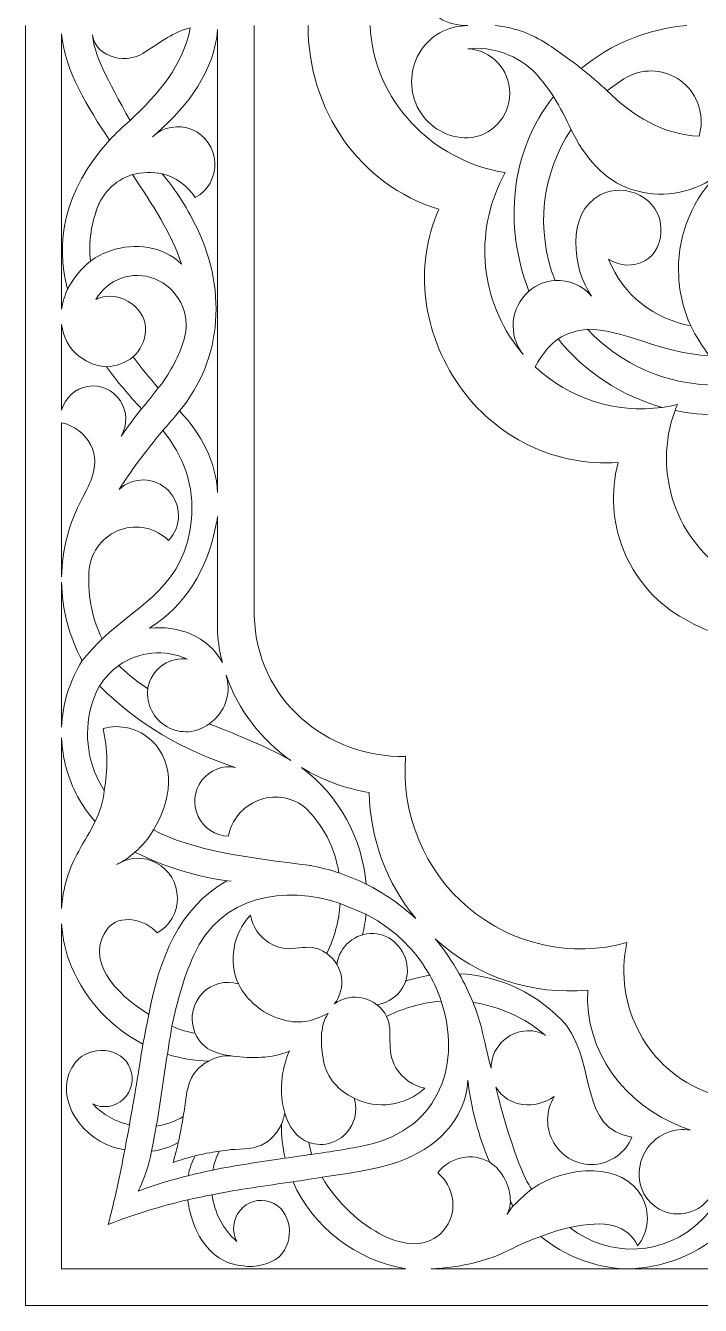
# Model space of a CAD drawing. Header units: millimetres. Extents: x -246 to 355, y -193 to 290.
# Drawn here: x -20.2 to 32, y -180.5 to -81.5 of the extents above; entities that cross this region are included whole.
import ezdxf

# ---------------------------------------------------------------- set-up
doc = ezdxf.new("R2010")
doc.units = ezdxf.units.MM
doc.header["$MEASUREMENT"] = 0
doc.layers.add('layer 1', color=7, linetype='Continuous')

msp = doc.modelspace()

# ---------------------------------------------------------------- linework, layer by layer
at = {"layer": 'layer 1', "color": 250, "lineweight": 9}
for points, knots in [([(20.631, -75.9806), (20.2172, -76.6101), (19.7581, -77.2096), (19.2569, -77.7738), (19.2569, -77.7738), (17.8777, -79.1799), (15.9454, -79.8821), (13.9971, -79.6851), (13.9971, -79.6851), (15.8166, -79.5981), (17.2476, -78.0802), (17.2476, -76.2372), (17.2476, -76.2372), (17.2476, -74.3941), (15.8166, -72.8763), (13.9971, -72.7892), (13.9971, -72.7892), (12.4509, -72.7698), (11.014, -73.5933), (10.2353, -74.945), (10.2353, -74.945), (9.4567, -76.2966), (9.4567, -77.9675), (10.2353, -79.3191), (10.2353, -79.3191), (11.014, -80.6707), (12.4509, -81.4942), (13.9971, -81.4748)], [0, 0, 0, 0, 0.125, 0.125, 0.125, 0.125, 0.25, 0.25, 0.25, 0.25, 0.375, 0.375, 0.375, 0.375, 0.5, 0.5, 0.5, 0.5, 0.625, 0.625, 0.625, 0.625, 0.75, 0.75, 0.75, 0.75, 1, 1, 1, 1]), ([(-15.0082, -82.2188), (-14.746, -84.0309), (-12.2211, -84.5239), (-10.8596, -83.4648), (-10.8596, -83.4648), (-9.7605, -82.7627), (-8.7422, -81.9439), (-7.4289, -81.64)], [0, 0, 0, 0, 0.3333333, 0.3333333, 0.3333333, 0.3333333, 1, 1, 1, 1]), ([(20.6311, -86.9703), (20.2173, -86.3408), (19.7582, -85.7413), (19.2571, -85.1771), (19.2571, -85.1771), (17.8778, -83.771), (15.9455, -83.0688), (13.9972, -83.2658), (13.9972, -83.2658), (15.8167, -83.3528), (17.2477, -84.8707), (17.2477, -86.7137), (17.2477, -86.7137), (17.2477, -88.5568), (15.8167, -90.0747), (13.9972, -90.1617), (13.9972, -90.1617), (12.4511, -90.1811), (11.0141, -89.3576), (10.2354, -88.0059), (10.2354, -88.0059), (9.4568, -86.6543), (9.4568, -84.9834), (10.2354, -83.6318), (10.2354, -83.6318), (11.0141, -82.2802), (12.4511, -81.4567), (13.9972, -81.4761)], [0, 0, 0, 0, 0.125, 0.125, 0.125, 0.125, 0.25, 0.25, 0.25, 0.25, 0.375, 0.375, 0.375, 0.375, 0.5, 0.5, 0.5, 0.5, 0.625, 0.625, 0.625, 0.625, 0.75, 0.75, 0.75, 0.75, 1, 1, 1, 1]), ([(26.914, -85.1923), (28.2882, -84.7189), (29.8086, -85.061), (30.8549, -86.079), (30.8549, -86.079), (31.9013, -87.097), (32.2987, -88.6207), (31.885, -90.0285)], [0, 0, 0, 0, 0.3333333, 0.3333333, 0.3333333, 0.3333333, 1, 1, 1, 1]), ([(-10.3713, -90.0693), (-9.5499, -89.3043), (-8.3651, -89.0895), (-7.3323, -89.5182), (-7.3323, -89.5182), (-6.2994, -89.9468), (-5.6052, -90.9416), (-5.5514, -92.0698), (-5.5514, -92.0698), (-5.4976, -93.1981), (-6.0941, -94.2557), (-7.0814, -94.783), (-7.0814, -94.783), (-7.6798, -93.8446), (-8.5992, -93.1971), (-9.6303, -92.9358)], [0, 0, 0, 0, 0.2, 0.2, 0.2, 0.2, 0.4, 0.4, 0.4, 0.4, 0.6, 0.6, 0.6, 0.6, 1, 1, 1, 1]), ([(33.09, -93.2062), (31.2048, -94.5159), (28.8244, -94.8629), (26.6504, -94.1449), (26.6504, -94.1449), (24.4764, -93.427), (23.0161, -91.5853), (21.9982, -89.5431)], [0, 0, 0, 0, 0.3333333, 0.3333333, 0.3333333, 0.3333333, 1, 1, 1, 1]), ([(16.8937, -92.8503), (14.5189, -97.0845), (14.8523, -102.3405), (17.7426, -106.2328), (17.7426, -106.2328), (17.9182, -106.4694), (18.1012, -106.6982), (18.2912, -106.9188)], [0, 0, 0, 0, 0.3333333, 0.3333333, 0.3333333, 0.3333333, 1, 1, 1, 1]), ([(31.2374, -104.7078), (28.4626, -104.156), (26.0359, -102.4206), (24.878, -99.5309), (24.878, -99.5309), (25.7141, -100.1018), (26.7938, -100.1576), (27.683, -99.6761), (27.683, -99.6761), (28.5722, -99.1946), (28.9399, -98.236), (28.9343, -97.2156), (28.9343, -97.2156), (28.9213, -94.8597), (26.214, -93.517), (24.2262, -94.5729), (24.2262, -94.5729), (21.5959, -95.9701), (22.0742, -100.3158), (23.5723, -102.398)], [0, 0, 0, 0, 0.1666667, 0.1666667, 0.1666667, 0.1666667, 0.3333333, 0.3333333, 0.3333333, 0.3333333, 0.5, 0.5, 0.5, 0.5, 0.6666667, 0.6666667, 0.6666667, 0.6666667, 1, 1, 1, 1]), ([(33.09, -93.2062), (31.1636, -95.2747), (30.157, -98.0504), (30.3039, -100.8886), (30.3039, -100.8886), (30.373, -102.2238), (30.6946, -103.5183), (31.2374, -104.7078)], [0, 0, 0, 0, 0.3333333, 0.3333333, 0.3333333, 0.3333333, 1, 1, 1, 1]), ([(11.7543, -95.6798), (9.7971, -100.1802), (10.5345, -105.2752), (13.3202, -109.3038), (13.3202, -109.3038), (16.1059, -113.3324), (20.7676, -115.5982), (25.617, -115.2806)], [0, 0, 0, 0, 0.3333333, 0.3333333, 0.3333333, 0.3333333, 1, 1, 1, 1]), ([(-15.1759, -99.6975), (-14.709, -99.3527), (-14.1853, -99.0782), (-13.6184, -98.8905), (-13.6184, -98.8905), (-11.6784, -98.2479), (-9.6187, -98.5177), (-8.1318, -99.9178)], [0, 0, 0, 0, 0.3333333, 0.3333333, 0.3333333, 0.3333333, 1, 1, 1, 1]), ([(-14.7652, -102.6656), (-13.8494, -101.0755), (-11.9161, -100.3828), (-10.2043, -101.0609), (-10.2043, -101.0609), (-8.4309, -101.7633), (-7.3884, -103.7519), (-7.8986, -105.6084)], [0, 0, 0, 0, 0.3333333, 0.3333333, 0.3333333, 0.3333333, 1, 1, 1, 1]), ([(-14.7652, -102.6656), (-13.8196, -102.1695), (-12.7863, -102.3921), (-11.9311, -103.0345), (-11.9311, -103.0345), (-10.4415, -104.1535), (-10.7255, -106.0516), (-11.8815, -107.1056)], [0, 0, 0, 0, 0.3333333, 0.3333333, 0.3333333, 0.3333333, 1, 1, 1, 1]), ([(-13.9356, -107.8669), (-14.5976, -107.8438), (-15.3243, -107.5974), (-16.0677, -107.0425), (-16.0677, -107.0425), (-16.8437, -106.4633), (-17.2816, -105.5587), (-17.4075, -104.5949)], [0, 0, 0, 0, 0.3333333, 0.3333333, 0.3333333, 0.3333333, 1, 1, 1, 1]), ([(23.2555, -104.9704), (25.8062, -107.6927), (29.3973, -109.2995), (33.2342, -109.2773), (33.2342, -109.2773), (33.8246, -109.2738), (34.4036, -109.2299), (34.9699, -109.148)], [0, 0, 0, 0, 0.3333333, 0.3333333, 0.3333333, 0.3333333, 1, 1, 1, 1]), ([(-17.4075, -111.2253), (-17.1425, -110.2644), (-16.35, -109.547), (-15.377, -109.3868), (-15.377, -109.3868), (-14.4039, -109.2266), (-13.4275, -109.653), (-12.8752, -110.4793), (-12.8752, -110.4793), (-12.3229, -111.3055), (-12.2953, -112.3812), (-12.8045, -113.2352)], [0, 0, 0, 0, 0.25, 0.25, 0.25, 0.25, 0.5, 0.5, 0.5, 0.5, 1, 1, 1, 1]), ([(30.0247, -111.2505), (31.1293, -111.4815), (32.269, -111.5955), (33.4274, -111.5817), (33.4274, -111.5817), (34.834, -111.565), (36.1839, -111.3541), (37.465, -110.973)], [0, 0, 0, 0, 0.3333333, 0.3333333, 0.3333333, 0.3333333, 1, 1, 1, 1]), ([(-17.4075, -112.1997), (-16.4491, -112.3949), (-15.628, -113.0153), (-15.1707, -113.8894), (-15.1707, -113.8894), (-14.7134, -114.7636), (-14.7611, -115.6), (-15.0939, -116.5424)], [0, 0, 0, 0, 0.3333333, 0.3333333, 0.3333333, 0.3333333, 1, 1, 1, 1]), ([(-9.5884, -112.7912), (-7.9881, -114.7224), (-7.1242, -117.1442), (-7.3642, -119.6569), (-7.3642, -119.6569), (-7.8576, -124.8205), (-11.2825, -126.1049), (-14.279, -128.9198)], [0, 0, 0, 0, 0.3333333, 0.3333333, 0.3333333, 0.3333333, 1, 1, 1, 1]), ([(-12.9622, -117.3626), (-11.8781, -116.3429), (-10.1886, -116.3817), (-9.1514, -117.4501), (-9.1514, -117.4501), (-8.114, -118.5185), (-8.106, -120.2283), (-9.1331, -121.3067), (-9.1331, -121.3067), (-10.1206, -120.3363), (-11.5654, -120.0137), (-12.8649, -120.4734), (-12.8649, -120.4734), (-14.1644, -120.9333), (-15.0956, -122.0964), (-15.2703, -123.4781)], [0, 0, 0, 0, 0.2, 0.2, 0.2, 0.2, 0.4, 0.4, 0.4, 0.4, 0.6, 0.6, 0.6, 0.6, 1, 1, 1, 1]), ([(-10.6181, -128.0857), (-7.8393, -126.3903), (-6.1395, -123.4901), (-5.5015, -120.271), (-5.5015, -120.271), (-5.4197, -119.8585), (-5.3677, -119.8704), (-5.3438, -119.4577)], [0, 0, 0, 0, 0.3333333, 0.3333333, 0.3333333, 0.3333333, 1, 1, 1, 1]), ([(30.3767, -127.1702), (32.3238, -128.2939), (34.4378, -129.0913), (36.6367, -129.5312), (36.6367, -129.5312), (39.2661, -130.3857), (41.7797, -131.5692), (44.1191, -133.0541), (44.1191, -133.0541), (45.5884, -134.1377), (46.8571, -135.7355), (47.7028, -137.364)], [0, 0, 0, 0, 0.25, 0.25, 0.25, 0.25, 0.5, 0.5, 0.5, 0.5, 1, 1, 1, 1]), ([(-12.9806, -130.9676), (-11.4569, -129.9016), (-9.4418, -129.6714), (-7.6653, -130.4981), (-7.6653, -130.4981), (-9, -130.2957), (-10.2792, -131.115), (-10.6696, -132.422), (-10.6696, -132.422), (-10.7044, -132.5388), (-10.7313, -132.6563), (-10.7503, -132.7738)], [0, 0, 0, 0, 0.25, 0.25, 0.25, 0.25, 0.5, 0.5, 0.5, 0.5, 1, 1, 1, 1]), ([(-14.1085, -140.639), (-14.417, -140.1654), (-14.6771, -139.6557), (-14.8814, -139.1167), (-14.8814, -139.1167), (-15.6932, -136.9755), (-15.5471, -134.5831), (-14.4809, -132.5593)], [0, 0, 0, 0, 0.3333333, 0.3333333, 0.3333333, 0.3333333, 1, 1, 1, 1]), ([(-5.9919, -135.4826), (-5.8756, -135.4043), (-5.7633, -135.3178), (-5.656, -135.2234), (-5.656, -135.2234), (-4.6703, -134.3554), (-4.2903, -132.9766), (-4.6902, -131.7178)], [0, 0, 0, 0, 0.3333333, 0.3333333, 0.3333333, 0.3333333, 1, 1, 1, 1]), ([(-14.1085, -140.639), (-13.8172, -139.0699), (-13.8391, -137.4401), (-14.1939, -135.8479), (-14.1939, -135.8479), (-12.8631, -135.479), (-11.4384, -135.837), (-10.4329, -136.7931), (-10.4329, -136.7931), (-8.5517, -138.5819), (-8.921, -141.4771), (-10.3077, -143.6973)], [0, 0, 0, 0, 0.25, 0.25, 0.25, 0.25, 0.5, 0.5, 0.5, 0.5, 1, 1, 1, 1]), ([(-14.8204, -143.0384), (-15.8607, -141.8615), (-16.632, -140.4452), (-17.0536, -138.8881), (-17.0536, -138.8881), (-17.2592, -138.1288), (-17.3764, -137.3554), (-17.4075, -136.5827)], [0, 0, 0, 0, 0.3333333, 0.3333333, 0.3333333, 0.3333333, 1, 1, 1, 1]), ([(9.1949, -138.0228), (8.8325, -142.4903), (10.6452, -146.8561), (14.0524, -149.7212), (14.0524, -149.7212), (17.4595, -152.5865), (22.0332, -153.5914), (26.308, -152.414)], [0, 0, 0, 0, 0.3333333, 0.3333333, 0.3333333, 0.3333333, 1, 1, 1, 1]), ([(1.2987, -141.8537), (0.2698, -141.1154), (-1.058, -140.9529), (-2.2312, -141.4216), (-2.2312, -141.4216), (-3.4043, -141.8904), (-4.2641, -142.9269), (-4.5168, -144.1773), (-4.5168, -144.1773), (-5.516, -144.1531), (-6.417, -143.5628), (-6.8477, -142.6502), (-6.8477, -142.6502), (-7.2783, -141.7376), (-7.1656, -140.6576), (-6.556, -139.8562), (-6.556, -139.8562), (-5.9464, -139.0548), (-4.9434, -138.668), (-3.9612, -138.8555)], [0, 0, 0, 0, 0.1666667, 0.1666667, 0.1666667, 0.1666667, 0.3333333, 0.3333333, 0.3333333, 0.3333333, 0.5, 0.5, 0.5, 0.5, 0.6666667, 0.6666667, 0.6666667, 0.6666667, 1, 1, 1, 1]), ([(-10.6663, -157.964), (-13.3013, -156.3454), (-15.6614, -153.6686), (-13.8286, -151.2957), (-13.8286, -151.2957), (-12.9654, -150.1783), (-10.9227, -150.5885), (-10.0083, -151.6634), (-10.0083, -151.6634), (-9.041, -151.111), (-8.4469, -150.0704), (-8.4573, -148.9467), (-8.4573, -148.9467), (-8.4677, -147.823), (-9.0809, -146.7938), (-10.0582, -146.2598), (-10.0582, -146.2598), (-11.0355, -145.7259), (-12.2224, -145.7715), (-13.1568, -146.3791)], [0, 0, 0, 0, 0.1666667, 0.1666667, 0.1666667, 0.1666667, 0.3333333, 0.3333333, 0.3333333, 0.3333333, 0.5, 0.5, 0.5, 0.5, 0.6666667, 0.6666667, 0.6666667, 0.6666667, 1, 1, 1, 1]), ([(-8.8855, -158.8823), (-8.4825, -157.0742), (-8.0254, -155.2075), (-7.1778, -153.3886), (-7.1778, -153.3886), (-5.1366, -148.7365), (-0.1616, -147.9586), (4.1368, -149.3748)], [0, 0, 0, 0, 0.3333333, 0.3333333, 0.3333333, 0.3333333, 1, 1, 1, 1]), ([(3.0931, -153.2542), (1.4745, -152.0931), (0.4462, -153.5449), (-1.3506, -152.4339), (-1.3506, -152.4339), (-2.1133, -151.9623), (-2.6426, -151.1856), (-2.8069, -150.2967), (-2.8069, -150.2967), (-4.1752, -151.7385), (-4.5046, -153.8432), (-3.7405, -155.6054)], [0, 0, 0, 0, 0.25, 0.25, 0.25, 0.25, 0.5, 0.5, 0.5, 0.5, 1, 1, 1, 1]), ([(6.1273, -150.2132), (7.3661, -150.8567), (8.4842, -151.6858), (9.3737, -152.6502), (9.3737, -152.6502), (10.0306, -153.346), (10.5941, -154.1206), (11.055, -154.9425)], [0, 0, 0, 0, 0.3333333, 0.3333333, 0.3333333, 0.3333333, 1, 1, 1, 1]), ([(-11.1159, -160.2645), (-13.5423, -159.0065), (-15.5201, -156.9197), (-16.6387, -154.2868), (-16.6387, -154.2868), (-17.0857, -153.2197), (-17.341, -152.0972), (-17.4075, -150.9687)], [0, 0, 0, 0, 0.3333333, 0.3333333, 0.3333333, 0.3333333, 1, 1, 1, 1]), ([(11.4733, -152.1187), (11.4916, -152.1355), (11.5102, -152.1524), (11.5287, -152.1691), (11.5287, -152.1691), (14.7338, -155.0705), (18.9884, -156.4902), (23.2706, -156.0868)], [0, 0, 0, 0, 0.3333333, 0.3333333, 0.3333333, 0.3333333, 1, 1, 1, 1]), ([(-3.7405, -155.6054), (-4.7326, -155.3004), (-5.81, -155.5822), (-6.5317, -156.3354), (-6.5317, -156.3354), (-7.2534, -157.0887), (-7.4983, -158.1869), (-7.1662, -159.1808), (-7.1662, -159.1808), (-7.1391, -159.2618), (-7.1086, -159.3409), (-7.0749, -159.4181)], [0, 0, 0, 0, 0.25, 0.25, 0.25, 0.25, 0.5, 0.5, 0.5, 0.5, 1, 1, 1, 1]), ([(11.9455, -156.9487), (13.4908, -161.5546), (12.0046, -166.7874), (6.1431, -168.092), (6.1431, -168.092), (4.9116, -168.3502), (3.4543, -168.5729), (1.8983, -168.7963)], [0, 0, 0, 0, 0.3333333, 0.3333333, 0.3333333, 0.3333333, 1, 1, 1, 1]), ([(5.2187, -164.4502), (6.9943, -165.3412), (9.1675, -165.0651), (10.6761, -163.6761), (10.6761, -163.6761), (9.7467, -163.4888), (8.9373, -162.9161), (8.4446, -162.097), (8.4446, -162.097), (7.5924, -160.6805), (8.3079, -159.2807), (7.721, -158.1352)], [0, 0, 0, 0, 0.25, 0.25, 0.25, 0.25, 0.5, 0.5, 0.5, 0.5, 1, 1, 1, 1]), ([(19.8918, -159.4924), (18.7531, -158.97), (17.4117, -159.2448), (16.5635, -160.1743), (16.5635, -160.1743), (16.0645, -160.7212), (15.8023, -161.4224), (15.7945, -162.1325)], [0, 0, 0, 0, 0.3333333, 0.3333333, 0.3333333, 0.3333333, 1, 1, 1, 1]), ([(-12.1609, -166.5188), (-13.2167, -166.2734), (-14.209, -165.7241), (-15.0013, -164.8905), (-15.0013, -164.8905), (-14.2125, -165.2722), (-13.2732, -165.1278), (-12.632, -164.5264), (-12.632, -164.5264), (-11.9906, -163.925), (-11.7773, -162.9882), (-12.0937, -162.1635), (-12.0937, -162.1635), (-12.7551, -160.4401), (-15.237, -160.3095), (-16.3257, -161.6648), (-16.3257, -161.6648), (-18.1611, -163.9501), (-16.1855, -167.33), (-13.4866, -168.1993), (-13.4866, -168.1993), (-13.1671, -168.3023), (-12.8433, -168.3869), (-12.5181, -168.4507)], [0, 0, 0, 0, 0.1428571, 0.1428571, 0.1428571, 0.1428571, 0.2857143, 0.2857143, 0.2857143, 0.2857143, 0.4285714, 0.4285714, 0.4285714, 0.4285714, 0.5714286, 0.5714286, 0.5714286, 0.5714286, 0.7142857, 0.7142857, 0.7142857, 0.7142857, 1, 1, 1, 1]), ([(-6.046, -161.5841), (-6.3731, -161.7573), (-6.6744, -161.9841), (-6.9363, -162.2595), (-6.9363, -162.2595), (-7.6556, -163.0156), (-7.7432, -164.0953), (-7.8816, -165.1002)], [0, 0, 0, 0, 0.3333333, 0.3333333, 0.3333333, 0.3333333, 1, 1, 1, 1]), ([(15.6833, -169.382), (14.823, -167.3754), (14.2571, -165.2449), (14.0099, -163.0579), (14.0099, -163.0579), (13.8269, -166.2009), (11.4548, -168.3732), (8.6297, -169.3635), (8.6297, -169.3635), (6.6165, -170.0691), (4.6075, -170.2628), (2.7323, -170.5532)], [0, 0, 0, 0, 0.25, 0.25, 0.25, 0.25, 0.5, 0.5, 0.5, 0.5, 1, 1, 1, 1]), ([(16.157, -163.5853), (17.2007, -165.2369), (19.2067, -165.3158), (20.6866, -164.3225), (20.6866, -164.3225), (20.0088, -165.4177), (19.9966, -166.8054), (20.6553, -167.9125), (20.6553, -167.9125), (21.3139, -169.0196), (22.5316, -169.6584), (23.8054, -169.5651), (23.8054, -169.5651), (25.0793, -169.4717), (26.1932, -168.6622), (26.6873, -167.4706)], [0, 0, 0, 0, 0.2, 0.2, 0.2, 0.2, 0.4, 0.4, 0.4, 0.4, 0.6, 0.6, 0.6, 0.6, 1, 1, 1, 1]), ([(5.2187, -164.4502), (5.6524, -165.8799), (4.8837, -167.3995), (3.4837, -167.8796), (3.4837, -167.8796), (2.8861, -168.0846), (2.2659, -168.0684), (1.7114, -167.8736)], [0, 0, 0, 0, 0.3333333, 0.3333333, 0.3333333, 0.3333333, 1, 1, 1, 1]), ([(-0.4029, -166.4364), (-0.6634, -167.0306), (-1.091, -167.5422), (-1.6409, -167.9018), (-1.6409, -167.9018), (-2.436, -168.4216), (-3.4212, -168.3574), (-4.3256, -168.4264)], [0, 0, 0, 0, 0.3333333, 0.3333333, 0.3333333, 0.3333333, 1, 1, 1, 1]), ([(21.8961, -174.4522), (24.9458, -176.8704), (29.2937, -176.6309), (32.066, -173.8922), (32.066, -173.8922), (32.7597, -173.2847), (33.1302, -172.3822), (33.0661, -171.4562), (33.0661, -171.4562), (32.49, -172.9566), (30.8614, -173.7467), (29.3444, -173.2615), (29.3444, -173.2615), (27.8275, -172.7763), (26.9436, -171.1827), (27.3247, -169.6198), (27.3247, -169.6198), (27.6225, -168.1502), (28.828, -167.0458), (30.3028, -166.8915), (30.3028, -166.8915), (30.6164, -166.8586), (30.9216, -166.869), (31.2153, -166.9172)], [0, 0, 0, 0, 0.1428571, 0.1428571, 0.1428571, 0.1428571, 0.2857143, 0.2857143, 0.2857143, 0.2857143, 0.4285714, 0.4285714, 0.4285714, 0.4285714, 0.5714286, 0.5714286, 0.5714286, 0.5714286, 0.7142857, 0.7142857, 0.7142857, 0.7142857, 1, 1, 1, 1]), ([(-8.3873, -167.8714), (-8.5032, -168.3871), (-8.631, -168.9002), (-8.7706, -169.4102), (-8.7706, -169.4102), (-8.2159, -169.2113), (-7.6539, -169.0502), (-7.0862, -168.9156)], [0, 0, 0, 0, 0.3333333, 0.3333333, 0.3333333, 0.3333333, 1, 1, 1, 1]), ([(-7.6141, -170.4422), (-9.0763, -170.821), (-10.4195, -171.1891), (-11.4809, -171.649), (-11.4809, -171.649), (-10.9775, -170.6195), (-10.6882, -169.6783), (-10.446, -168.5484)], [0, 0, 0, 0, 0.3333333, 0.3333333, 0.3333333, 0.3333333, 1, 1, 1, 1]), ([(2.7323, -170.5532), (4.9832, -174.4092), (10.1196, -177.5685), (12.3304, -174.4079), (12.3304, -174.4079), (13.2518, -173.0906), (12.9027, -171.2512), (11.684, -170.2101), (11.684, -170.2101), (12.6479, -168.9607), (14.3521, -168.6364), (15.6833, -169.382)], [0, 0, 0, 0, 0.25, 0.25, 0.25, 0.25, 0.5, 0.5, 0.5, 0.5, 1, 1, 1, 1]), ([(18.9433, -171.4726), (21.7526, -169.561), (26.0148, -169.4501), (27.4511, -172.0415), (27.4511, -172.0415), (28.1284, -173.2635), (28.0014, -174.7799), (27.1302, -175.8691)], [0, 0, 0, 0, 0.3333333, 0.3333333, 0.3333333, 0.3333333, 1, 1, 1, 1]), ([(-5.77, -171.9105), (-5.5887, -173.2748), (-4.9321, -174.5908), (-3.8457, -175.5411), (-3.8457, -175.5411), (-4.2642, -174.7644), (-4.1715, -173.8077), (-3.6119, -173.1279), (-3.6119, -173.1279), (-3.0523, -172.4481), (-2.1391, -172.183), (-1.3083, -172.4589), (-1.3083, -172.4589), (0.4277, -173.0357), (0.6882, -175.5365), (-0.5919, -176.7082), (-0.5919, -176.7082), (-1.2326, -177.2947), (-2.499, -177.5676), (-3.3595, -177.4198), (-3.3595, -177.4198), (-5.1695, -177.3054), (-6.5183, -175.9892), (-7.1917, -174.1861), (-7.1917, -174.1861), (-7.4121, -173.5957), (-7.5755, -172.9253), (-7.6552, -172.3119)], [0, 0, 0, 0, 0.125, 0.125, 0.125, 0.125, 0.25, 0.25, 0.25, 0.25, 0.375, 0.375, 0.375, 0.375, 0.5, 0.5, 0.5, 0.5, 0.625, 0.625, 0.625, 0.625, 0.75, 0.75, 0.75, 0.75, 1, 1, 1, 1]), ([(11.1654, -177.6432), (13.388, -177.5824), (15.8957, -176.9734), (17.8328, -175.8691), (17.8328, -175.8691), (18.4693, -175.5909), (19.0743, -175.3469), (19.6479, -175.1372)], [0, 0, 0, 0, 0.3333333, 0.3333333, 0.3333333, 0.3333333, 1, 1, 1, 1]), ([(19.6479, -175.1372), (21.4598, -176.6295), (23.7146, -177.5233), (26.1023, -177.6432), (26.1023, -177.6432), (29.0553, -177.6711), (31.9013, -176.5263), (34.0291, -174.4544)], [0, 0, 0, 0, 0.3333333, 0.3333333, 0.3333333, 0.3333333, 1, 1, 1, 1])]:
    msp.add_open_spline(points, degree=3, knots=knots, dxfattribs=at)
for points in [[(-20.1881, -81.4761), (-20.1881, -81.4761), (-20.1881, -180.4753), (-20.1881, -180.4753)], [(-13.7122, -90.3357), (-15.3613, -87.7834), (-17.1595, -85.0719), (-17.4075, -82.119)], [(-17.4074, -82.1331), (-17.4074, -82.1331), (-17.4075, -103.4028), (-17.4075, -103.4028)], [(-12.1103, -88.8169), (-9.9631, -86.8037), (-7.9652, -84.523), (-7.4572, -81.6467)], [(-10.0128, -89.7787), (-7.6091, -87.6238), (-5.6147, -85.0182), (-5.3438, -81.7898)], [(-5.3438, -81.7898), (-5.3438, -81.7898), (-5.3438, -117.6022), (-5.3438, -117.6022)], [(-2.5101, -124.4282), (-2.5101, -124.4282), (-2.5101, -81.4761), (-2.5101, -81.4761)], [(1.6512, -81.4761), (1.647, -87.9654), (5.6145, -93.8033), (11.7543, -95.6798)], [(6.4481, -81.4761), (6.6971, -87.2903), (11.2447, -91.9332), (16.8937, -92.8503)], [(13.8905, -81.4761), (13.8905, -81.4761), (13.9973, -81.4761), (13.9973, -81.4761)], [(19.8868, -82.7411), (18.7421, -82.0271), (17.4482, -81.5939), (16.1085, -81.4761)], [(22.7773, -84.7957), (25.1332, -82.8452), (27.9868, -81.7045), (30.9258, -81.4761)], [(-12.1103, -88.8169), (-13.8521, -85.7151), (-14.991, -83.4813), (-15.0083, -82.1907)], [(22.7773, -84.7957), (21.8508, -84.0601), (20.886, -83.3742), (19.8868, -82.7411)], [(24.7771, -86.5172), (25.4497, -85.9991), (26.1198, -85.477), (26.914, -85.1923)], [(18.7289, -102.0242), (16.7658, -96.9455), (17.2664, -91.2084), (20.6311, -86.9703)], [(24.7578, -86.4981), (26.7448, -88.4682), (29.1021, -89.9101), (31.885, -90.0285)], [(-10.3713, -90.0693), (-10.2542, -89.9724), (-10.1347, -89.8756), (-10.0128, -89.7787)], [(20.7456, -101.2029), (19.207, -97.2875), (19.7207, -92.9161), (21.985, -89.5115)], [(21.9982, -89.5431), (21.9938, -89.5326), (21.9894, -89.522), (21.985, -89.5115)], [(-16.9456, -101.8702), (-17.8995, -98.2565), (-17.2832, -94.3446), (-13.7122, -90.3357)], [(-11.9344, -93.0015), (-13.3101, -93.4343), (-14.3938, -94.5499), (-14.7817, -95.9839)], [(-8.1318, -99.9178), (-8.9064, -97.574), (-10.3822, -95.3067), (-11.9344, -93.0015)], [(-7.1699, -96.6841), (-7.9425, -95.1488), (-8.7754, -93.968), (-9.6303, -92.9358)], [(-15.1759, -99.6975), (-15.3288, -98.2061), (-15.1323, -96.6937), (-14.4737, -95.1745)], [(-8.2935, -111.284), (-4.9378, -107.2935), (-4.5609, -101.6409), (-7.1699, -96.6841)], [(-17.4075, -103.4027), (-17.3248, -102.8643), (-17.1674, -102.3494), (-16.9456, -101.8702)], [(20.7456, -101.2029), (21.7834, -101.1375), (22.8379, -101.5445), (23.5723, -102.398)], [(18.2912, -106.9188), (17.0899, -105.4406), (17.2849, -103.2603), (18.7289, -102.0242)], [(-17.4075, -104.595), (-17.4075, -104.595), (-17.4075, -111.2253), (-17.4075, -111.2253)], [(32.6911, -107.0283), (28.9264, -106.8064), (25.8298, -104.9126), (23.2555, -104.9704)], [(-9.6563, -109.1826), (-8.7847, -107.9495), (-8.2185, -106.7616), (-7.8986, -105.6084)], [(20.9765, -105.7174), (20.3507, -106.1727), (19.7613, -106.8652), (19.2054, -107.8716)], [(20.9765, -105.7174), (23.0547, -108.2776), (25.8706, -110.1272), (29.0252, -111.0068)], [(-11.2298, -111.117), (-12.1865, -110.0926), (-13.1094, -109.006), (-13.9356, -107.8669)], [(-9.9281, -109.5058), (-10.6186, -108.7234), (-11.2775, -107.9224), (-11.8815, -107.1056)], [(19.2054, -107.8716), (21.8386, -110.3328), (25.4404, -111.4978), (29.0252, -111.0068)], [(-9.9281, -109.5058), (-9.838, -109.398), (-9.7474, -109.2902), (-9.6563, -109.1826)], [(-12.8045, -113.2352), (-12.3018, -112.5237), (-11.7764, -111.8176), (-11.2298, -111.117)], [(-5.3438, -117.6022), (-5.485, -115.1381), (-6.5894, -113.1273), (-8.2935, -111.284)], [(30.0247, -111.2505), (28.2576, -116.0253), (30.1128, -121.435), (34.4883, -124.0595)], [(-17.4075, -112.1997), (-17.4075, -112.1997), (-17.4075, -124.1293), (-17.4075, -124.1293)], [(-12.9622, -117.3626), (-12.0771, -115.9632), (-10.9377, -114.4612), (-9.5884, -112.7912)], [(25.617, -115.2806), (24.4133, -119.8737), (26.353, -124.7192), (30.3767, -127.1702)], [(-15.8052, -118.0648), (-15.6245, -117.6529), (-15.2969, -117.0873), (-15.0939, -116.5424)], [(-17.4075, -124.1292), (-17.3758, -122.0488), (-16.8475, -119.9644), (-15.8052, -118.0648)], [(-5.3438, -119.4577), (-5.3438, -119.4577), (-5.3438, -128.4195), (-5.3438, -128.4195)], [(-14.279, -128.9198), (-15.0917, -127.226), (-15.4316, -125.3427), (-15.2702, -123.4775)], [(-17.4075, -124.5275), (-17.4075, -124.5275), (-17.4075, -135.7443), (-17.4075, -135.7443)], [(-15.8048, -130.5985), (-16.8352, -128.7219), (-17.3755, -126.6329), (-17.4075, -124.5275)], [(-2.5101, -124.4282), (-2.5101, -124.4282), (-2.5102, -127.1543), (-2.5102, -127.1543)], [(-2.5102, -127.1543), (-2.3292, -133.633), (3.0711, -138.0895), (9.1949, -138.0228)], [(-10.6181, -128.0857), (-8.3938, -127.8731), (-6.0913, -128.6586), (-4.9765, -130.7536)], [(-5.3438, -128.4195), (-5.2926, -129.2218), (-5.1677, -130.0015), (-4.9765, -130.7536)], [(-17.4075, -135.7444), (-17.3347, -133.9333), (-16.7905, -132.1547), (-15.8048, -130.5985)], [(-10.7503, -132.7738), (-11.8086, -132.0531), (-12.5453, -131.4315), (-12.9993, -130.9477)], [(-14.4809, -132.5593), (-11.542, -135.4523), (-8.0355, -137.5509), (-3.9612, -138.8555)], [(-4.6901, -131.7178), (-3.7724, -134.4117), (-1.9837, -136.6977), (0.3174, -138.3246)], [(0.3174, -138.3246), (-1.8554, -137.0765), (-4.3186, -136.1659), (-5.9919, -135.4826)], [(-17.4075, -136.5827), (-17.4075, -136.5827), (-17.4075, -149.7731), (-17.4075, -149.7731)], [(1.1492, -138.8704), (2.7256, -139.8284), (4.5023, -140.4935), (6.3798, -140.7961)], [(6.1415, -147.8861), (5.8379, -144.356), (4.0633, -141.0482), (1.1492, -138.8704)], [(6.3798, -140.7961), (6.4444, -144.3926), (7.7307, -147.8324), (9.9854, -150.5559)], [(4.0323, -147.0142), (3.714, -145.0826), (2.8142, -143.2639), (1.2987, -141.8537)], [(-16.083, -145.3297), (-15.6677, -144.5343), (-15.1532, -143.8402), (-14.8204, -143.0384)], [(-10.3514, -143.6743), (-7.2848, -145.289), (-3.1279, -145.8347), (1.8974, -146.4553)], [(-17.4075, -149.7732), (-17.3165, -148.228), (-16.8723, -146.7045), (-16.083, -145.3297)], [(-11.7317, -145.4069), (-12.175, -145.8056), (-12.6555, -146.1375), (-13.1568, -146.3791)], [(-11.7317, -145.4069), (-9.4123, -146.5724), (-6.8789, -147.3516), (-4.3079, -147.6661)], [(1.7865, -146.4506), (2.5559, -146.5842), (3.3056, -146.7735), (4.0323, -147.0142)], [(-10.6663, -157.9639), (-9.841, -153.6714), (-8.3899, -149.7647), (-4.6174, -147.626)], [(6.1415, -147.8861), (7.5457, -148.5883), (8.8369, -149.4916), (9.9854, -150.5559)], [(3.0931, -153.2542), (3.6897, -152.023), (4.0411, -150.7), (4.1368, -149.3748)], [(5.8691, -151.8006), (5.9896, -151.2729), (6.0753, -150.7426), (6.1273, -150.2132)], [(-17.4075, -150.9687), (-17.4075, -150.9687), (-17.4075, -177.6432), (-17.4075, -177.6432)], [(11.4733, -152.1187), (12.1743, -152.9531), (12.8004, -153.8562), (13.3415, -154.8143)], [(26.308, -152.414), (25.2218, -157.3377), (27.9177, -162.3118), (32.605, -164.0321)], [(3.8761, -154.1273), (3.8775, -154.1158), (3.8791, -154.1045), (3.8806, -154.093)], [(9.1676, -155.4032), (9.79, -155.1948), (10.4212, -155.0418), (11.0549, -154.9425)], [(13.3415, -154.8143), (16.4816, -154.9506), (19.5033, -156.3657), (21.6497, -158.8508)], [(23.2706, -156.0868), (23.0211, -160.8739), (26.1572, -164.9613), (30.5307, -166.6555)], [(7.721, -158.1352), (9.0744, -157.4384), (10.4885, -157.0577), (11.9455, -156.9487)], [(14.4037, -157.0378), (14.6531, -157.667), (14.8683, -158.3129), (15.047, -158.9727)], [(14.4037, -157.0378), (16.4333, -157.3388), (18.3852, -158.2023), (20.0199, -159.6003)], [(-7.0749, -159.4181), (-7.5904, -159.3487), (-8.2172, -159.1621), (-8.8855, -158.8823)], [(15.047, -158.9727), (15.3062, -160.1025), (15.5554, -161.1557), (15.7945, -162.1325)], [(21.6497, -158.8508), (23.9654, -162.0633), (22.601, -166.739), (26.6873, -167.4706)], [(-12.1609, -166.5188), (-11.7886, -164.4331), (-11.4538, -162.3411), (-11.1159, -160.2645)], [(-10.0819, -166.6097), (-9.7834, -164.8162), (-9.5564, -162.9567), (-9.2293, -161.0447)], [(-6.0495, -161.5859), (-7.1455, -161.5512), (-8.2134, -161.3653), (-9.2293, -161.0447)], [(16.157, -163.5853), (17.3187, -168.1456), (18.3756, -170.816), (18.9433, -171.4726)], [(-7.8816, -165.1002), (-7.9178, -165.3574), (-7.9569, -165.6143), (-7.9988, -165.8705)], [(-7.9988, -165.8705), (-8.6459, -166.2462), (-9.3763, -166.5095), (-10.0819, -166.6097)], [(-0.4029, -166.4364), (-0.4277, -167.3467), (-0.3303, -168.237), (-0.1262, -169.093)], [(30.5307, -166.6555), (30.7516, -166.7425), (30.9801, -166.8296), (31.2153, -166.9172)], [(-10.446, -168.5484), (-9.7299, -168.4653), (-9.0339, -168.2494), (-8.3873, -167.8714)], [(1.7114, -167.8736), (1.7609, -168.1767), (1.836, -168.4835), (1.934, -168.7911)], [(-13.7989, -174.2166), (-13.3066, -172.318), (-12.8905, -170.39), (-12.5181, -168.4507)], [(-7.6141, -170.4422), (-7.5209, -169.893), (-7.3579, -169.4274), (-7.0862, -168.9156)], [(-5.21, -168.5549), (-5.4538, -169.0433), (-5.6106, -169.4875), (-5.709, -170.0049)], [(-0.1262, -169.093), (-1.9822, -169.3581), (-3.9292, -169.6407), (-5.709, -170.0049)], [(-5.21, -168.5549), (-4.9163, -168.509), (-4.6214, -168.4666), (-4.3256, -168.4264)], [(0.4856, -170.9079), (-1.605, -171.2155), (-3.6597, -171.4994), (-5.77, -171.9106)], [(0.4856, -170.9079), (2.0137, -174.3777), (5.3428, -177.0083), (9.2022, -177.6432)], [(-7.6552, -172.3119), (-9.6117, -172.7663), (-11.6366, -173.3632), (-13.7989, -174.2166)], [(17.2956, -172.4576), (17.2663, -172.7859), (17.1863, -173.1119), (17.054, -173.4232)], [(17.054, -173.4232), (17.1882, -173.1996), (17.3388, -172.9857), (17.5036, -172.7819)], [(17.4918, -172.7646), (17.4256, -172.6627), (17.3601, -172.5603), (17.2956, -172.4576)], [(17.4918, -172.7646), (17.4958, -172.7703), (17.4997, -172.7762), (17.5036, -172.7819)], [(21.8961, -174.4522), (24.6633, -173.8087), (26.4081, -174.281), (27.1302, -175.8691)], [(9.2022, -177.6432), (9.2022, -177.6432), (-17.4075, -177.6432), (-17.4075, -177.6432)], [(35.4923, -177.6432), (35.4923, -177.6432), (11.1655, -177.6432), (11.1655, -177.6432)], [(49.8232, -180.4753), (49.8232, -180.4753), (-20.1881, -180.4753), (-20.1881, -180.4753)]]:
    msp.add_open_spline(points, degree=3, dxfattribs=at)
at = {"layer": 'layer 1', "color": 140, "lineweight": 9}
for points in [[(22.7773, -84.7956), (23.4659, -85.3429), (24.133, -85.9171), (24.7771, -86.5172)], [(20.6311, -86.9703), (21.1383, -87.7988), (21.5949, -88.6581), (21.9982, -89.5431)], [(-13.7122, -90.3357), (-13.2056, -89.8006), (-12.6709, -89.2936), (-12.1103, -88.8169)], [(-11.9344, -93.0015), (-11.179, -92.8193), (-10.3946, -92.7969), (-9.6303, -92.9357)], [(-16.9456, -101.8702), (-16.5024, -101.0354), (-15.9011, -100.2972), (-15.1759, -99.6975)], [(18.7289, -102.0242), (19.2846, -101.5187), (19.9988, -101.2279), (20.7456, -101.2029)], [(31.2374, -104.7077), (31.6568, -105.5212), (32.1431, -106.2974), (32.6911, -107.0283)], [(20.9765, -105.7173), (21.6649, -105.2849), (22.4472, -105.0285), (23.2555, -104.9704)], [(-13.9356, -107.8668), (-13.1905, -107.8293), (-12.4742, -107.5639), (-11.8815, -107.1057)], [(-11.2298, -111.117), (-10.7752, -110.5974), (-10.3409, -110.0599), (-9.9281, -109.5058)], [(-9.5884, -112.7912), (-9.131, -112.3121), (-8.6988, -111.8091), (-8.2935, -111.2841)], [(-15.8048, -130.5985), (-15.3287, -130.0095), (-14.8192, -129.449), (-14.279, -128.9198)], [(-14.4809, -132.5593), (-14.0813, -131.9404), (-13.5727, -131.4009), (-12.9806, -130.9677)], [(-14.8204, -143.0384), (-14.4377, -142.2904), (-14.1963, -141.4766), (-14.1085, -140.639)], [(-11.7317, -145.4069), (-11.1581, -144.9295), (-10.6756, -144.3501), (-10.3077, -143.6973)], [(4.0323, -147.0142), (4.752, -147.2617), (5.4563, -147.5529), (6.1415, -147.8861)], [(4.1368, -149.3748), (4.1368, -149.3748), (6.1273, -150.2131), (6.1273, -150.2131)], [(11.0549, -154.9425), (11.4286, -155.5735), (11.7275, -156.2469), (11.9455, -156.9487)], [(14.4037, -157.0379), (14.0818, -156.2814), (13.7275, -155.5395), (13.3415, -154.8143)], [(-10.6663, -157.9639), (-10.966, -159.4976), (-11.1159, -160.2645), (-11.1159, -160.2645)], [(-9.2293, -161.0447), (-9.0001, -159.6031), (-8.8855, -158.8823), (-8.8855, -158.8823)], [(-6.0495, -161.5859), (-5.4709, -161.2787), (-4.9528, -161.1214), (-4.3014, -161.1733)], [(-7.9988, -165.8705), (-8.1932, -166.9628), (-8.3227, -167.6297), (-8.3873, -167.8714)], [(-0.4214, -166.4973), (-0.3042, -166.2299), (-0.2033, -165.8874), (-0.158, -165.5985)], [(-12.1609, -166.5187), (-12.3991, -167.8066), (-12.5181, -168.4506), (-12.5181, -168.4506)], [(-10.0819, -166.6097), (-10.3246, -167.9022), (-10.446, -168.5483), (-10.446, -168.5483)], [(-7.0862, -168.9156), (-6.1926, -168.6966), (-5.5672, -168.5764), (-5.21, -168.5549)], [(-0.1262, -169.093), (1.2235, -168.8952), (1.8983, -168.7962), (1.8983, -168.7962)], [(-7.6141, -170.4422), (-6.6004, -170.1978), (-5.9654, -170.052), (-5.709, -170.0049)], [(15.6833, -169.382), (16.6932, -170.0717), (17.2977, -171.2248), (17.2956, -172.4576)], [(0.4856, -170.9079), (1.254, -170.8024), (2.0029, -170.6842), (2.7323, -170.5533)], [(-7.6552, -172.3118), (-6.3984, -172.0444), (-5.77, -171.9106), (-5.77, -171.9106)], [(17.5036, -172.7819), (17.968, -172.3119), (18.458, -171.8685), (18.9712, -171.4537)], [(19.6479, -175.1372), (20.3962, -174.8605), (21.141, -174.5982), (21.9234, -174.446)]]:
    msp.add_open_spline(points, degree=3, dxfattribs=at)
for points, knots in [([(30.0247, -111.2505), (30.0736, -111.0898), (30.1356, -110.9335), (30.2101, -110.7832), (30.2101, -110.7832), (29.8194, -110.8791), (29.4238, -110.9538), (29.0252, -111.0068)], [0, 0, 0, 0, 0.3333333, 0.3333333, 0.3333333, 0.3333333, 1, 1, 1, 1]), ([(-10.7503, -132.7738), (-10.878, -133.969), (-10.2894, -135.1262), (-9.2539, -135.7156), (-9.2539, -135.7156), (-8.2184, -136.3051), (-6.9353, -136.2135), (-5.9919, -135.4827)], [0, 0, 0, 0, 0.3333333, 0.3333333, 0.3333333, 0.3333333, 1, 1, 1, 1]), ([(3.8806, -154.093), (4.0744, -152.6721), (5.3081, -151.6536), (6.7248, -151.7066), (6.7248, -151.7066), (8.0397, -151.7559), (9.2066, -152.8727), (9.3246, -154.3632), (9.3246, -154.3632), (9.4377, -155.793), (8.3441, -157.0351), (6.9379, -157.2171)], [0, 0, 0, 0, 0.25, 0.25, 0.25, 0.25, 0.5, 0.5, 0.5, 0.5, 1, 1, 1, 1]), ([(3.0931, -153.2542), (3.7073, -153.6735), (4.1199, -154.334), (4.2306, -155.0753), (4.2306, -155.0753), (4.3412, -155.8166), (4.1399, -156.5709), (3.6753, -157.155), (3.6753, -157.155), (4.319, -156.6802), (5.137, -156.5172), (5.9106, -156.7095), (5.9106, -156.7095), (6.6842, -156.9019), (7.3681, -157.4127), (7.721, -158.1352)], [0, 0, 0, 0, 0.2, 0.2, 0.2, 0.2, 0.4, 0.4, 0.4, 0.4, 0.6, 0.6, 0.6, 0.6, 1, 1, 1, 1]), ([(5.2187, -164.4502), (4.0288, -163.9123), (3.0828, -162.8601), (2.8515, -161.5625), (2.8515, -161.5625), (2.6377, -160.3632), (2.5017, -158.928), (3.2123, -157.8671), (3.2123, -157.8671), (1.9288, -158.5635), (0.8865, -158.7499), (-0.5061, -158.3181), (-0.5061, -158.3181), (-1.8986, -157.8864), (-3.063, -156.9098), (-3.7405, -155.6054)], [0, 0, 0, 0, 0.2, 0.2, 0.2, 0.2, 0.4, 0.4, 0.4, 0.4, 0.6, 0.6, 0.6, 0.6, 1, 1, 1, 1]), ([(-7.0749, -159.418), (-6.5204, -160.6693), (-5.5912, -160.9843), (-4.1668, -161.1951), (-4.1668, -161.1951), (-2.7026, -161.3889), (-1.1581, -161.3665), (0.2119, -160.8091)], [0, 0, 0, 0, 0.3333333, 0.3333333, 0.3333333, 0.3333333, 1, 1, 1, 1]), ([(1.7114, -167.8735), (0.7744, -167.5031), (0.1533, -166.6514), (-0.158, -165.5985), (-0.158, -165.5985), (-0.6127, -163.9577), (-0.4463, -162.3402), (0.2119, -160.7716)], [0, 0, 0, 0, 0.3333333, 0.3333333, 0.3333333, 0.3333333, 1, 1, 1, 1])]:
    msp.add_open_spline(points, degree=3, knots=knots, dxfattribs=at)

doc.saveas('drawing.dxf')
